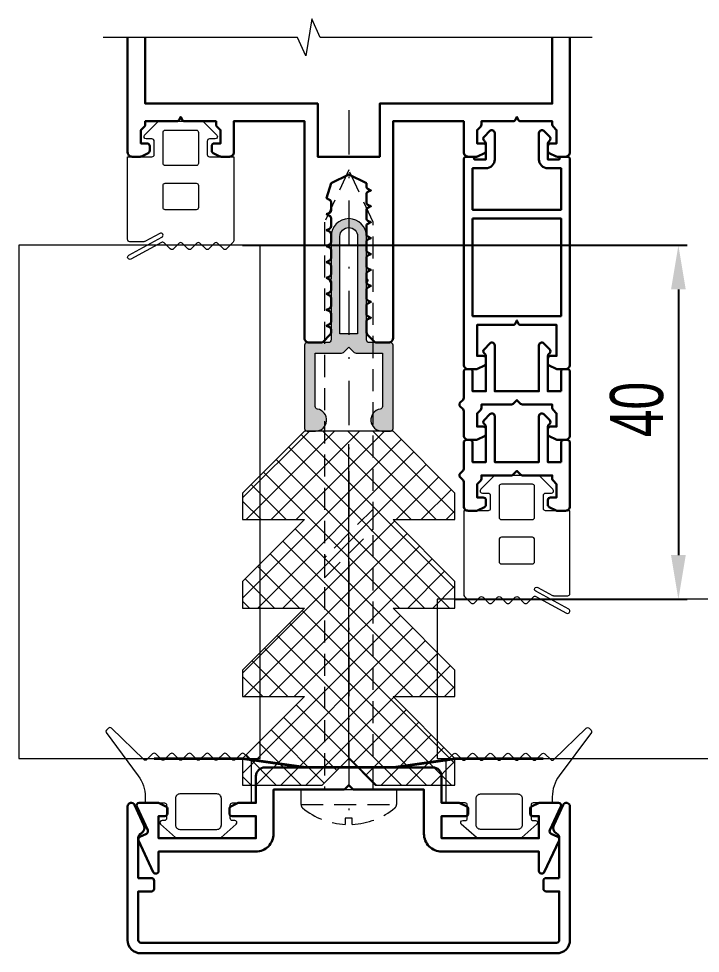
# Model space of a CAD drawing. Extents: x -37 to 8820, y -336 to 478.
# Drawn here: x 6832.9 to 6871.4, y 196.1 to 248.9 of the extents above; entities that cross this region are included whole.
import ezdxf

# ---------------------------------------------------------------- set-up
doc = ezdxf.new("R2010")
doc.units = 0
doc.header["$LTSCALE"] = 5
doc.linetypes.add('DASHDOT', pattern=[1, 0.5, -0.25, 0, -0.25])
doc.linetypes.add('HIDDEN', pattern=[0.375, 0.25, -0.125])
doc.layers.get('0').update_dxf_attribs({"linetype": 'CONTINUOUS', "lineweight": 30})
doc.layers.get('DEFPOINTS').update_dxf_attribs({"linetype": 'CONTINUOUS'})
for name, color, linetype, lineweight in [('1', 6, 'DASHDOT', 13), ('2', 3, 'HIDDEN', 13), ('Dimentions', 5, 'CONTINUOUS', 15), ('Glass', 5, 'CONTINUOUS', 20), ('Герлен', 7, 'CONTINUOUS', 60), ('Зигзаг', 1, 'CONTINUOUS', 15), ('Уплотнители', 1, 'CONTINUOUS', 20), ('Штриховка', 1, 'CONTINUOUS', 5)]:
    doc.layers.add(name, color=color, linetype=linetype, lineweight=lineweight)
doc.styles.add('3', font='RUSS.SHX', dxfattribs={"width": 0.7, "height": 3})
doc.dimstyles.new('MX1_6', dxfattribs={"dimtxt": 3, "dimasz": 2.5, "dimexe": 0.5, "dimexo": 0, "dimgap": 0.8, "dimtad": 1, "dimlfac": 1.6, "dimdsep": 46, "dimtxsty": '3', "dimcen": 0, "dimclrd": 256, "dimclre": 256, "dimclrt": 256, "dimaunit": 1, "dimadec": 0, "dimazin": 0, "dimtfac": 1, "dimtmove": 0, "dimatfit": 1, "dimfxl": 1, "dimtvp": 1, "dimtolj": 1, "dimtzin": 0, "dimarcsym": 0})

# ---------------------------------------------------------------- blocks, each defined once
blk = doc.blocks.new('*D206')
at = {"layer": 'DEFPOINTS', "color": 0, "linetype": 'Continuous', "transparency": 16777216}
for p in [(6845.562, 236.102), (6857.562, 216.102), (6870.192, 216.102)]:
    blk.add_point(p, dxfattribs=at)
at = {"layer": 'Dimentions', "linetype": 'Continuous', "lineweight": -2, "transparency": 16777216}
for p, q in [((6845.562, 236.102), (6870.692, 236.102)), ((6870.192, 233.602), (6870.192, 218.602)), ((6857.562, 216.102), (6870.692, 216.102))]:
    blk.add_line(p, q, dxfattribs=at)
at = {"layer": 'Dimentions', "linetype": 'Continuous', "transparency": 16777216}
for points in [[(6869.775, 233.602), (6870.609, 233.602), (6870.192, 236.102)], [(6869.775, 218.602), (6870.609, 218.602), (6870.192, 216.102)]]:
    blk.add_solid(points, dxfattribs=at)
at = {"layer": 'Dimentions', "linetype": 'Continuous', "transparency": 16777216, "insert": (6867.849, 226.819), "char_height": 3, "attachment_point": 5, "rotation": 90, "style": '3'}
blk.add_mtext('\\A1;40', dxfattribs=at)

msp = doc.modelspace()

# ---------------------------------------------------------------- hatches: boundary and pattern name
at = {"layer": 'Штриховка'}
h = msp.add_hatch(color=256, dxfattribs=at)
h.dxf.hatch_style = 1
edge = h.paths.add_edge_path(flags=16)
edge.add_line((6851.062, 231.1023), (6851.062, 236.6023))
edge.add_arc((6851.562, 236.6023), 0.5, 0, 180, ccw=False)
edge.add_line((6852.062, 236.6023), (6852.062, 231.1023))
edge.add_line((6852.062, 231.1023), (6851.062, 231.1023))
edge = h.paths.add_edge_path()
edge.add_arc((6853.437, 226.2273), 0.625, 99.2818, 270)
edge.add_line((6853.437, 225.6023), (6853.912, 225.6023))
edge.add_arc((6853.912, 225.7523), 0.15, 270, 360)
edge.add_line((6854.062, 225.7523), (6854.062, 230.4523))
edge.add_arc((6853.912, 230.4523), 0.15, 0, 90)
edge.add_line((6853.912, 230.6023), (6852.712, 230.6023))
edge.add_arc((6852.712, 230.7523), 0.15, 180, 270, ccw=False)
edge.add_line((6852.562, 230.7523), (6852.562, 234.0023))
edge.add_arc((6852.562, 234.1023), 0.1, 270, 450)
edge.add_line((6852.562, 234.2023), (6852.562, 236.6023))
edge.add_arc((6851.562, 236.6023), 1, 0, 180)
edge.add_line((6850.562, 236.6023), (6850.562, 234.2023))
edge.add_arc((6850.562, 234.1023), 0.1, 90, 270)
edge.add_line((6850.562, 234.0023), (6850.562, 230.7523))
edge.add_arc((6850.412, 230.7523), 0.15, -90, 0, ccw=False)
edge.add_line((6850.412, 230.6023), (6849.212, 230.6023))
edge.add_arc((6849.212, 230.4523), 0.15, 90, 180)
edge.add_line((6849.062, 230.4523), (6849.062, 225.7523))
edge.add_arc((6849.212, 225.7523), 0.15, 180, 270)
edge.add_line((6849.212, 225.6023), (6849.687, 225.6023))
edge.add_arc((6849.687, 226.2273), 0.625, 270, 440.7182)
edge.add_arc((6849.812, 226.9922), 0.15, 180, 260.7182, ccw=False)
edge.add_line((6849.662, 226.9922), (6849.662, 230.0023))
edge.add_line((6849.662, 230.0023), (6851.1499, 230.0023))
edge.add_arc((6851.1499, 230.1523), 0.15, 270, 315)
edge.add_line((6851.2559, 230.0463), (6851.562, 230.3523))
edge.add_line((6851.562, 230.3523), (6851.8681, 230.0463))
edge.add_arc((6851.9741, 230.1523), 0.15, 225, 270)
edge.add_line((6851.9741, 230.0023), (6853.462, 230.0023))
edge.add_line((6853.462, 230.0023), (6853.462, 226.9922))
edge.add_arc((6853.312, 226.9922), 0.15, -80.7182, 0, ccw=False)
at = {"layer": 'Штриховка', "lineweight": 5}
h = msp.add_hatch(dxfattribs=at)
h.set_pattern_fill('NET', color=256, scale=8, angle=45, style=0)
h.set_pattern_definition([(45, (2790.9228, 2375.5828), (-0.70710678, 0.70710678), []), (135, (2790.9228, 2375.5828), (-0.70710678, -0.70710678), [])])
h.paths.add_polyline_path([(6853.062, 205.6046), (6857.562, 205.6046), (6857.562, 207.1046), (6854.062, 210.6046), (6857.562, 210.6046), (6857.562, 212.1046), (6854.062, 215.6046), (6857.562, 215.6046), (6857.562, 217.1046), (6854.062, 220.6046), (6857.562, 220.6046), (6857.562, 222.1046), (6854.062, 225.6046), (6849.062, 225.6046), (6845.562, 222.1046), (6845.562, 220.6046), (6849.062, 220.6046), (6845.562, 217.1046), (6845.562, 215.6046), (6849.062, 215.6046), (6845.562, 212.1046), (6845.562, 210.6046), (6849.062, 210.6046), (6845.562, 207.1046), (6845.562, 205.6046), (6850.062, 205.6046), (6851.562, 207.1046)])

# ---------------------------------------------------------------- linework, layer by layer
msp.add_lwpolyline([(6839.062, 247.844), (6839.062, 241.3523, 0.4142136), (6839.312, 241.1023), (6839.7766, 241.1023, 0.1164338), (6839.8437, 241.1182), (6840.2291, 241.3109, 0.284079), (6840.312, 241.445), (6840.312, 241.7023, 0.4142136), (6840.162, 241.8523), (6839.812, 241.8523), (6839.812, 242.6023), (6840.0181, 242.8084, 0.1989124), (6840.062, 242.9145), (6840.062, 243.1023), (6841.8443, 243.1023, 0.284079), (6841.9784, 243.1852), (6842.062, 243.3523), (6842.1455, 243.1852, 0.284079), (6842.2797, 243.1023), (6844.062, 243.1023), (6844.062, 242.9145, 0.1989124), (6844.1059, 242.8084), (6844.312, 242.6023), (6844.312, 241.8523), (6843.962, 241.8523, 0.4142136), (6843.812, 241.7023), (6843.812, 241.445, 0.284079), (6843.8949, 241.3109), (6844.2803, 241.1182, 0.1164338), (6844.3474, 241.1023), (6844.812, 241.1023, 0.4142136), (6845.062, 241.3523), (6845.062, 243.1023), (6849.062, 243.1023), (6849.062, 230.8523, 0.4142136), (6849.312, 230.6023), (6849.9999, 230.6023, 0.1989124), (6850.1059, 230.6463), (6850.5181, 231.0584, 0.1989124), (6850.562, 231.1645), (6850.562, 231.3346, 0.284079), (6850.4791, 231.4688), (6850.312, 231.5523), (6850.4791, 231.6359, 0.284079), (6850.562, 231.77), (6850.562, 232.2346, 0.284079), (6850.4791, 232.3688), (6850.312, 232.4523), (6850.4791, 232.5359, 0.284079), (6850.562, 232.67), (6850.562, 233.1346, 0.284079), (6850.4791, 233.2688), (6850.312, 233.3523), (6850.4791, 233.4359, 0.284079), (6850.562, 233.57), (6850.562, 234.0346, 0.284079), (6850.4791, 234.1688), (6850.312, 234.2523), (6850.4791, 234.3359, 0.284079), (6850.562, 234.47), (6850.562, 234.9346, 0.284079), (6850.4791, 235.0688), (6850.312, 235.1523), (6850.4791, 235.2359, 0.284079), (6850.562, 235.37), (6850.562, 235.8346, 0.284079), (6850.4791, 235.9688), (6850.312, 236.0523), (6850.4791, 236.1359, 0.284079), (6850.562, 236.27), (6850.562, 236.7346, 0.284079), (6850.4791, 236.8688), (6850.312, 236.9523), (6850.4791, 237.0359, 0.284079), (6850.562, 237.17), (6850.562, 237.6346, 0.284079), (6850.4791, 237.7688), (6850.312, 237.8523), (6850.4791, 237.9359, 0.284079), (6850.562, 238.07), (6850.562, 238.5346, 0.284079), (6850.4791, 238.6688), (6850.312, 238.7523), (6850.562, 239.6023), (6851.562, 240.1023), (6852.562, 239.6023), (6852.562, 239.42, 0.284079), (6852.6449, 239.2859), (6852.812, 239.2023), (6852.6449, 239.1188, 0.284079), (6852.562, 238.9846), (6852.562, 238.52, 0.284079), (6852.6449, 238.3859), (6852.812, 238.3023), (6852.6449, 238.2188, 0.284079), (6852.562, 238.0846), (6852.562, 237.62, 0.284079), (6852.6449, 237.4859), (6852.812, 237.4023), (6852.6449, 237.3188, 0.284079), (6852.562, 237.1846), (6852.562, 236.72, 0.284079), (6852.6449, 236.5859), (6852.812, 236.5023), (6852.6449, 236.4188, 0.284079), (6852.562, 236.2846), (6852.562, 235.82, 0.284079), (6852.6449, 235.6859), (6852.812, 235.6023), (6852.6449, 235.5188, 0.284079), (6852.562, 235.3846), (6852.562, 234.92, 0.284079), (6852.6449, 234.7859), (6852.812, 234.7023), (6852.6449, 234.6188, 0.284079), (6852.562, 234.4846), (6852.562, 234.02, 0.284079), (6852.6449, 233.8859), (6852.812, 233.8023), (6852.6449, 233.7188, 0.284079), (6852.562, 233.5846), (6852.562, 233.12, 0.284079), (6852.6449, 232.9859), (6852.812, 232.9023), (6852.6449, 232.8188, 0.284079), (6852.562, 232.6846), (6852.562, 232.22, 0.284079), (6852.6449, 232.0859), (6852.812, 232.0023), (6852.6449, 231.9188, 0.284079), (6852.562, 231.7846), (6852.562, 231.1645, 0.1989124), (6852.6059, 231.0584), (6853.0181, 230.6463, 0.1989124), (6853.1241, 230.6023), (6853.812, 230.6023, 0.4142136), (6854.062, 230.8523), (6854.062, 243.1023), (6858.062, 243.1023), (6858.062, 241.3523, 0.4142136), (6858.312, 241.1023), (6858.7766, 241.1023, 0.1164338), (6858.8437, 241.1182), (6859.2291, 241.3109, 0.284079), (6859.312, 241.445), (6859.312, 241.7023, 0.4142136), (6859.162, 241.8523), (6858.812, 241.8523), (6858.812, 242.6023), (6859.0181, 242.8084, 0.1989124), (6859.062, 242.9145), (6859.062, 243.1023), (6860.8443, 243.1023, 0.284079), (6860.9784, 243.1852), (6861.062, 243.3523), (6861.1455, 243.1852, 0.284079), (6861.2797, 243.1023), (6863.062, 243.1023), (6863.062, 242.9145, 0.1989124), (6863.1059, 242.8084), (6863.312, 242.6023), (6863.312, 241.8523), (6862.962, 241.8523, 0.4142136), (6862.812, 241.7023), (6862.812, 241.445, 0.284079), (6862.8949, 241.3109), (6863.2803, 241.1182, 0.1164338), (6863.3474, 241.1023), (6863.812, 241.1023, 0.4142136), (6864.062, 241.3523), (6864.062, 247.844)], format="xyb")
msp.add_lwpolyline([(6840.062, 247.844), (6840.062, 244.1023), (6849.812, 244.1023), (6849.812, 241.1023), (6853.312, 241.1023), (6853.312, 244.1023), (6863.062, 244.1023), (6863.062, 247.844)])
for points in [[(6858.512, 241.1023, -0.4142136), (6858.662, 240.9523), (6859.312, 240.9523), (6859.312, 241.8062, 0.1989124), (6859.2388, 241.983), (6859.2059, 242.0158, -0.4142136), (6859.2059, 242.2279), (6859.5323, 242.5543, -0.6681786), (6859.812, 242.4385), (6859.812, 240.9523, -0.4142136), (6859.312, 240.4523), (6858.562, 240.4523), (6858.562, 238.1023), (6863.562, 238.1023), (6863.562, 240.4523), (6862.812, 240.4523, -0.4142136), (6862.312, 240.9523), (6862.312, 242.4385, -0.6681786), (6862.5916, 242.5543), (6862.9181, 242.2279, -0.4142136), (6862.9181, 242.0158), (6862.8852, 241.983, 0.1989124), (6862.812, 241.8062), (6862.812, 240.9523), (6863.462, 240.9523, -0.4142136), (6863.612, 241.1023), (6863.912, 241.1023, -0.4142136), (6864.062, 240.9523), (6864.062, 229.3523, -0.4142136), (6863.812, 229.1023), (6863.3474, 229.1023, -0.1164338), (6863.2803, 229.1182), (6862.8949, 229.3109, -0.284079), (6862.812, 229.445), (6862.812, 229.7023, -0.4142136), (6862.962, 229.8523), (6863.312, 229.8523), (6863.312, 231.6023), (6861.2797, 231.6023, -0.284079), (6861.1455, 231.6852), (6861.062, 231.8523), (6860.9784, 231.6852, -0.284079), (6860.8443, 231.6023), (6858.812, 231.6023), (6858.812, 229.8523), (6859.162, 229.8523, -0.4142136), (6859.312, 229.7023), (6859.312, 229.445, -0.284079), (6859.2291, 229.3109), (6858.8437, 229.1182, -0.1164338), (6858.7766, 229.1023), (6858.312, 229.1023, -0.4142136), (6858.062, 229.3523), (6858.062, 240.9523, -0.4142136), (6858.212, 241.1023)], [(6863.562, 227.8523), (6863.562, 228.9523, -0.4142136), (6863.712, 229.1023), (6863.912, 229.1023, -0.4142136), (6864.062, 228.9523), (6864.062, 228.9523), (6864.062, 225.3523, -0.4142136), (6863.812, 225.1023), (6863.3474, 225.1023, -0.1164338), (6863.2803, 225.1182), (6862.8949, 225.3109, -0.284079), (6862.812, 225.445), (6862.812, 225.7023, -0.4142136), (6862.962, 225.8523), (6863.312, 225.8523), (6863.312, 226.6023), (6863.1059, 226.8084, -0.1989124), (6863.062, 226.9145), (6863.062, 227.1023), (6861.3741, 227.1023, -0.1989124), (6861.2681, 227.1463), (6861.062, 227.3523), (6860.8559, 227.1463, -0.1989124), (6860.7499, 227.1023), (6859.062, 227.1023), (6859.062, 226.9145, -0.1989124), (6859.0181, 226.8084), (6858.812, 226.6023), (6858.812, 225.8523), (6859.162, 225.8523, -0.4142136), (6859.312, 225.7023), (6859.312, 225.445, -0.284079), (6859.2291, 225.3109), (6858.8437, 225.1182, -0.1164338), (6858.7766, 225.1023), (6858.312, 225.1023, -0.4142136), (6858.062, 225.3523), (6858.062, 226.7281, 0.1989124), (6858.0181, 226.8341), (6857.8559, 226.9963, -0.4142136), (6857.8559, 227.2084), (6858.0181, 227.3705, 0.1989124), (6858.062, 227.4766), (6858.062, 228.9523, -0.4142136), (6858.212, 229.1023), (6858.412, 229.1023, -0.4142136), (6858.562, 228.9523), (6858.562, 227.8523), (6859.312, 227.8523), (6859.312, 229.8402, 0.1989124), (6859.2681, 229.9463), (6859.2059, 230.0084, -0.4142136), (6859.2059, 230.2205), (6859.5413, 230.5559, -0.6681786), (6859.812, 230.4438), (6859.812, 227.8523), (6862.312, 227.8523), (6862.312, 230.4438, -0.6681786), (6862.5827, 230.5559), (6862.9181, 230.2205, -0.4142136), (6862.9181, 230.0084), (6862.8559, 229.9463, 0.1989124), (6862.812, 229.8402), (6862.812, 227.8523)], [(6863.562, 223.8523), (6863.562, 224.9523, -0.4142136), (6863.712, 225.1023), (6863.912, 225.1023, -0.4142136), (6864.062, 224.9523), (6864.062, 224.9523), (6864.062, 221.3523, -0.4142136), (6863.812, 221.1023), (6863.3474, 221.1023, -0.1164338), (6863.2803, 221.1182), (6862.8949, 221.3109, -0.284079), (6862.812, 221.445), (6862.812, 221.7023, -0.4142136), (6862.962, 221.8523), (6863.312, 221.8523), (6863.312, 222.6023), (6863.1059, 222.8084, -0.1989124), (6863.062, 222.9145), (6863.062, 223.1023), (6861.3741, 223.1023, -0.1989124), (6861.2681, 223.1463), (6861.062, 223.3523), (6860.8559, 223.1463, -0.1989124), (6860.7499, 223.1023), (6859.062, 223.1023), (6859.062, 222.9145, -0.1989124), (6859.0181, 222.8084), (6858.812, 222.6023), (6858.812, 221.8523), (6859.162, 221.8523, -0.4142136), (6859.312, 221.7023), (6859.312, 221.445, -0.284079), (6859.2291, 221.3109), (6858.8437, 221.1182, -0.1164338), (6858.7766, 221.1023), (6858.312, 221.1023, -0.4142136), (6858.062, 221.3523), (6858.062, 222.7281, 0.1989124), (6858.0181, 222.8341), (6857.8559, 222.9963, -0.4142136), (6857.8559, 223.2084), (6858.0181, 223.3705, 0.1989124), (6858.062, 223.4766), (6858.062, 224.9523, -0.4142136), (6858.212, 225.1023), (6858.412, 225.1023, -0.4142136), (6858.562, 224.9523), (6858.562, 223.8523), (6859.312, 223.8523), (6859.312, 225.8402, 0.1989124), (6859.2681, 225.9463), (6859.2059, 226.0084, -0.4142136), (6859.2059, 226.2205), (6859.5413, 226.5559, -0.6681786), (6859.812, 226.4438), (6859.812, 223.8523), (6862.312, 223.8523), (6862.312, 226.4438, -0.6681786), (6862.5827, 226.5559), (6862.9181, 226.2205, -0.4142136), (6862.9181, 226.0084), (6862.8559, 225.9463, 0.1989124), (6862.812, 225.8402), (6862.812, 223.8523)], [(6839.676, 202.4792, -0.4142136), (6839.7486, 202.6785), (6840.126, 202.8545, 0.4142136), (6840.1986, 203.0539), (6839.576, 204.3889, -0.5486188), (6839.712, 204.6023), (6840.7766, 204.6023, -0.1164338), (6840.8437, 204.5865), (6841.2291, 204.3938, -0.284079), (6841.312, 204.2596), (6841.312, 204.0023, -0.4142136), (6841.162, 203.8523), (6840.812, 203.8523), (6840.812, 202.6023), (6846.312, 202.6023), (6846.312, 203.8523), (6844.962, 203.8523, -0.4142136), (6844.812, 204.0023), (6844.812, 204.2596, -0.284079), (6844.8949, 204.3938), (6845.2803, 204.5865, -0.1164338), (6845.3474, 204.6023), (6846.312, 204.6023), (6846.312, 206.1023, -0.4142136), (6846.812, 206.6023), (6856.312, 206.6023, -0.4142136), (6856.812, 206.1023), (6856.812, 204.6023), (6857.7766, 204.6023, -0.1164338), (6857.8437, 204.5865), (6858.2291, 204.3938, -0.284079), (6858.312, 204.2596), (6858.312, 204.0023, -0.4142136), (6858.162, 203.8523), (6856.812, 203.8523), (6856.812, 202.6023), (6862.312, 202.6023), (6862.312, 203.8523), (6861.962, 203.8523, -0.4142136), (6861.812, 204.0023), (6861.812, 204.2596, -0.284079), (6861.8949, 204.3938), (6862.2803, 204.5865, -0.1164338), (6862.3474, 204.6023), (6863.412, 204.6023, -0.5486188), (6863.5479, 204.3889), (6862.9254, 203.0539, 0.4142136), (6862.9979, 202.8545), (6863.3754, 202.6785, -0.4142136), (6863.4479, 202.4792), (6862.6131, 200.6889, -0.2914734), (6862.4772, 200.6023), (6862.462, 200.6023, -0.4142136), (6862.312, 200.7523), (6862.312, 201.8523), (6856.812, 201.8523, -0.4142136), (6855.812, 202.8523), (6855.812, 205.3523), (6851.8741, 205.3523, -0.1989124), (6851.7681, 205.3963), (6851.562, 205.6023), (6851.3559, 205.3963, -0.1989124), (6851.2499, 205.3523), (6847.312, 205.3523), (6847.312, 202.8523, -0.4142136), (6846.312, 201.8523), (6840.812, 201.8523), (6840.812, 200.7523, -0.4142136), (6840.662, 200.6023), (6840.6468, 200.6023, -0.2914734), (6840.5108, 200.6889)], [(6863.462, 200.3523), (6863.462, 202.613, 0.2797393), (6863.3005, 202.8791, -0.4015594), (6863.1448, 203.3375), (6863.6807, 204.4869, -0.8025849), (6864.062, 204.4023), (6864.062, 196.8523, -0.4142136), (6863.312, 196.1023), (6839.812, 196.1023, -0.4142136), (6839.062, 196.8523), (6839.062, 204.4023, -0.8025849), (6839.4433, 204.4869), (6839.9792, 203.3375, -0.4015594), (6839.8235, 202.8791, 0.2797393), (6839.662, 202.613), (6839.662, 200.3523), (6840.412, 200.3523, -0.4142136), (6840.562, 200.2023), (6840.562, 199.7523, -0.4142136), (6840.412, 199.6023), (6839.662, 199.6023), (6839.662, 196.8523, 0.4142136), (6839.812, 196.7023), (6863.312, 196.7023, 0.4142136), (6863.462, 196.8523), (6863.462, 199.6023), (6862.712, 199.6023, -0.4142136), (6862.562, 199.7523), (6862.562, 200.2023, -0.4142136), (6862.712, 200.3523)]]:
    msp.add_lwpolyline(points, format="xyb", close=True)
msp.add_lwpolyline([(6858.562, 237.6023), (6858.562, 232.1023), (6863.562, 232.1023), (6863.562, 237.6023)], close=True)
at = {"layer": '1'}
msp.add_line((6851.562, 243.7322), (6851.562, 203.7322), dxfattribs=at)
at = {"layer": '2'}
msp.add_line((6848.8621, 204.5075), (6854.2621, 204.5075), dxfattribs=at)
for points in [[(6852.9371, 205.3523), (6852.9371, 237.4036), (6851.5621, 240.3523), (6850.1871, 237.4036), (6850.1871, 205.3523)], [(6850.1871, 217.3051), (6852.9371, 220.0551), (6852.9371, 221.2009), (6850.1871, 218.4509)]]:
    msp.add_lwpolyline(points, close=True, dxfattribs=at)
msp.add_lwpolyline([(6851.3656, 203.382, -0.1618489), (6848.953, 204.3146, -0.2238875), (6848.8621, 204.5075), (6848.8621, 205.3523), (6854.2621, 205.3523), (6854.2621, 204.5075, -0.2238875), (6854.1711, 204.3146, -0.1618489), (6851.7586, 203.382), (6851.7586, 203.7322), (6851.3656, 203.7322)], format="xyb", close=True, dxfattribs=at)
at = {"layer": 'Glass'}
for points in [[(6846.562, 236.1023), (6832.9039, 236.1023), (6832.9039, 207.1023), (6846.562, 207.1023)], [(6881.092, 216.1023), (6856.562, 216.1023), (6856.562, 207.1023), (6881.092, 207.1023)]]:
    msp.add_lwpolyline(points, close=True, dxfattribs=at)
at = {"layer": 'Герлен', "ltscale": 2, "const_width": 0.15}
msp.add_lwpolyline([(6840.5459, 207.1023), (6845.562, 207.1023), (6849.1155, 206.6023), (6854.1155, 206.6023), (6857.562, 207.0901), (6862.5597, 207.1023)], dxfattribs=at)
at = {"layer": 'Зигзаг'}
msp.add_lwpolyline([(6865.3267, 247.844), (6849.9424, 247.844), (6849.4777, 248.8983), (6849.1292, 246.8082), (6848.6632, 247.844), (6837.6882, 247.844)], dxfattribs=at)
at = {"layer": 'Уплотнители'}
msp.add_line((6851.562, 207.1046), (6851.562, 224.8546), dxfattribs=at)
for points in [[(6840.8774, 236.771), (6840.0413, 236.3175, -0.1249127), (6839.9817, 236.3023), (6839.187, 236.3023, -0.4142136), (6839.062, 236.4273), (6839.062, 241.1023), (6840.437, 241.1023, 0.4142136), (6840.562, 241.2273), (6840.562, 241.9773, 0.4142136), (6840.437, 242.1023), (6840.112, 242.1023, -0.6685867), (6840.0237, 242.3158), (6840.7754, 243.0658, -0.1986192), (6840.8637, 243.1023), (6843.2603, 243.1023, -0.1986192), (6843.3486, 243.0658), (6844.1003, 242.3158, -0.6685867), (6844.012, 242.1023), (6843.687, 242.1023, 0.4142136), (6843.562, 241.9773), (6843.562, 241.2273, 0.4142136), (6843.687, 241.1023), (6845.062, 241.1023), (6845.062, 236.3541, -0.1989124), (6845.0254, 236.2657), (6844.6504, 235.8907, -0.4142136), (6844.4736, 235.8907), (6844.1504, 236.2139, 0.4142136), (6843.9736, 236.2139), (6843.6504, 235.8907, -0.4142136), (6843.4736, 235.8907), (6843.1504, 236.2139, 0.4142136), (6842.9736, 236.2139), (6842.6504, 235.8907, -0.4142136), (6842.4736, 235.8907), (6842.1504, 236.2139, 0.4142136), (6841.9736, 236.2139), (6841.6504, 235.8907, -0.4142136), (6841.4736, 235.8907), (6841.128, 236.2364, 0.3320761), (6840.98, 236.2578), (6839.2466, 235.3175, -1), (6839.1274, 235.5372), (6840.9966, 236.5513, 1)], [(6841.187, 242.6023), (6842.937, 242.6023, -0.4142136), (6843.062, 242.4773), (6843.062, 240.7273, -0.4142136), (6842.937, 240.6023), (6841.187, 240.6023, -0.4142136), (6841.062, 240.7273), (6841.062, 242.4773, -0.4142136)], [(6841.187, 239.6023), (6842.937, 239.6023, -0.4142136), (6843.062, 239.4773), (6843.062, 238.2273, -0.4142136), (6842.937, 238.1023), (6841.187, 238.1023, -0.4142136), (6841.062, 238.2273), (6841.062, 239.4773, -0.4142136)], [(6853.3362, 226.8441, 0.9221128), (6853.437, 225.6023), (6853.912, 225.6023, 0.4142136), (6854.062, 225.7523), (6854.062, 230.4523, 0.4142136), (6853.912, 230.6023), (6852.712, 230.6023, -0.4142136), (6852.562, 230.7523), (6852.562, 234.0023, 1), (6852.562, 234.2023), (6852.562, 236.6023, 1), (6850.562, 236.6023), (6850.562, 234.2023, 1), (6850.562, 234.0023), (6850.562, 230.7523, -0.4142136), (6850.412, 230.6023), (6849.212, 230.6023, 0.4142136), (6849.062, 230.4523), (6849.062, 225.7523, 0.4142136), (6849.212, 225.6023), (6849.687, 225.6023, 0.9221128), (6849.7878, 226.8441, -0.3675232), (6849.662, 226.9922), (6849.662, 230.0023), (6851.1499, 230.0023, 0.1989124), (6851.2559, 230.0463), (6851.562, 230.3523), (6851.8681, 230.0463, 0.1989124), (6851.9741, 230.0023), (6853.462, 230.0023), (6853.462, 226.9922, -0.3675232)], [(6851.062, 231.1023), (6851.062, 236.6023, -1), (6852.062, 236.6023), (6852.062, 231.1023)], [(6862.2466, 216.771), (6863.0826, 216.3175, 0.1249127), (6863.1422, 216.3023), (6863.937, 216.3023, 0.4142136), (6864.062, 216.4273), (6864.062, 221.1023), (6862.687, 221.1023, -0.4142136), (6862.562, 221.2273), (6862.562, 221.9773, -0.4142136), (6862.687, 222.1023), (6863.012, 222.1023, 0.6685867), (6863.1003, 222.3158), (6862.3486, 223.0658, 0.1986192), (6862.2603, 223.1023), (6859.8637, 223.1023, 0.1986192), (6859.7754, 223.0658), (6859.0237, 222.3158, 0.6685867), (6859.112, 222.1023), (6859.437, 222.1023, -0.4142136), (6859.562, 221.9773), (6859.562, 221.2273, -0.4142136), (6859.437, 221.1023), (6858.062, 221.1023), (6858.062, 216.3541, 0.1989124), (6858.0986, 216.2657), (6858.4736, 215.8907, 0.4142136), (6858.6504, 215.8907), (6858.9736, 216.2139, -0.4142136), (6859.1504, 216.2139), (6859.4736, 215.8907, 0.4142136), (6859.6504, 215.8907), (6859.9736, 216.2139, -0.4142136), (6860.1504, 216.2139), (6860.4736, 215.8907, 0.4142136), (6860.6504, 215.8907), (6860.9736, 216.2139, -0.4142136), (6861.1504, 216.2139), (6861.4736, 215.8907, 0.4142136), (6861.6504, 215.8907), (6861.996, 216.2364, -0.3320761), (6862.144, 216.2578), (6863.8774, 215.3175, 1), (6863.9966, 215.5372), (6862.1274, 216.5513, -1)], [(6861.937, 222.6023), (6860.187, 222.6023, 0.4142136), (6860.062, 222.4773), (6860.062, 220.7273, 0.4142136), (6860.187, 220.6023), (6861.937, 220.6023, 0.4142136), (6862.062, 220.7273), (6862.062, 222.4773, 0.4142136)], [(6861.937, 219.6023), (6860.187, 219.6023, 0.4142136), (6860.062, 219.4773), (6860.062, 218.2273, 0.4142136), (6860.187, 218.1023), (6861.937, 218.1023, 0.4142136), (6862.062, 218.2273), (6862.062, 219.4773, 0.4142136)], [(6844.987, 203.6023, -0.4142136), (6844.862, 203.7273), (6844.862, 204.4773, -0.4142136), (6844.987, 204.6023), (6846.062, 204.6023), (6846.062, 206.9127, 0.1989124), (6846.0327, 206.9834), (6845.6504, 207.3657, 0.4142136), (6845.4736, 207.3657), (6845.1504, 207.0425, -0.4142136), (6844.9736, 207.0425), (6844.6504, 207.3657, 0.4142136), (6844.4736, 207.3657), (6844.1504, 207.0425, -0.4142136), (6843.9736, 207.0425), (6843.6504, 207.3657, 0.4142136), (6843.4736, 207.3657), (6843.1504, 207.0425, -0.4142136), (6842.9736, 207.0425), (6842.6504, 207.3657, 0.4142136), (6842.4736, 207.3657), (6842.1504, 207.0425, -0.4142136), (6841.9736, 207.0425), (6841.6504, 207.3657, 0.4142136), (6841.4736, 207.3657), (6841.1504, 207.0425, -0.4142136), (6840.9736, 207.0425), (6840.6504, 207.3657, 0.4142136), (6840.4736, 207.3657), (6840.1504, 207.0425, -0.4142136), (6839.9736, 207.0425), (6838.1504, 208.8139, 0.4142136), (6837.9736, 208.8139), (6837.8685, 208.7089, 0.2925382), (6837.8396, 208.5773), (6839.6643, 206.1347, -0.1617878), (6840.062, 204.9378), (6840.062, 204.6023), (6841.137, 204.6023, -0.4142136), (6841.262, 204.4773), (6841.262, 203.7273, -0.4142136), (6841.137, 203.6023), (6841.012, 203.6023, 0.6685867), (6840.9237, 203.3888), (6841.7754, 202.6388, 0.1986192), (6841.8637, 202.6023), (6844.2603, 202.6023, 0.1986192), (6844.3486, 202.6388), (6845.2003, 203.3888, 0.6685867), (6845.112, 203.6023)], [(6858.137, 203.6023, 0.4142136), (6858.262, 203.7273), (6858.262, 204.4773, 0.4142136), (6858.137, 204.6023), (6857.062, 204.6023), (6857.062, 206.9127, -0.1989124), (6857.0913, 206.9834), (6857.4736, 207.3657, -0.4142136), (6857.6504, 207.3657), (6857.9736, 207.0425, 0.4142136), (6858.1504, 207.0425), (6858.4736, 207.3657, -0.4142136), (6858.6504, 207.3657), (6858.9736, 207.0425, 0.4142136), (6859.1504, 207.0425), (6859.4736, 207.3657, -0.4142136), (6859.6504, 207.3657), (6859.9736, 207.0425, 0.4142136), (6860.1504, 207.0425), (6860.4736, 207.3657, -0.4142136), (6860.6504, 207.3657), (6860.9736, 207.0425, 0.4142136), (6861.1504, 207.0425), (6861.4736, 207.3657, -0.4142136), (6861.6504, 207.3657), (6861.9736, 207.0425, 0.4142136), (6862.1504, 207.0425), (6862.4736, 207.3657, -0.4142136), (6862.6504, 207.3657), (6862.9736, 207.0425, 0.4142136), (6863.1504, 207.0425), (6864.9736, 208.8139, -0.4142136), (6865.1504, 208.8139), (6865.2554, 208.7089, -0.2925382), (6865.2843, 208.5773), (6863.4597, 206.1347, 0.1617878), (6863.062, 204.9378), (6863.062, 204.6023), (6861.987, 204.6023, 0.4142136), (6861.862, 204.4773), (6861.862, 203.7273, 0.4142136), (6861.987, 203.6023), (6862.112, 203.6023, -0.6685867), (6862.2003, 203.3888), (6861.3486, 202.6388, -0.1986192), (6861.2603, 202.6023), (6858.8637, 202.6023, -0.1986192), (6858.7754, 202.6388), (6857.9237, 203.3888, -0.6685867), (6858.012, 203.6023)], [(6842.012, 203.1023), (6844.112, 203.1023, 0.4142136), (6844.362, 203.3523), (6844.362, 204.8523, 0.4142136), (6844.112, 205.1023), (6842.012, 205.1023, 0.4142136), (6841.762, 204.8523), (6841.762, 203.3523, 0.4142136)], [(6861.112, 203.1023), (6859.012, 203.1023, -0.4142136), (6858.762, 203.3523), (6858.762, 204.8523, -0.4142136), (6859.012, 205.1023), (6861.112, 205.1023, -0.4142136), (6861.362, 204.8523), (6861.362, 203.3523, -0.4142136)]]:
    msp.add_lwpolyline(points, format="xyb", close=True, dxfattribs=at)
msp.add_lwpolyline([(6853.062, 205.6046), (6857.562, 205.6046), (6857.562, 207.1046), (6854.062, 210.6046), (6857.562, 210.6046), (6857.562, 212.1046), (6854.062, 215.6046), (6857.562, 215.6046), (6857.562, 217.1046), (6854.062, 220.6046), (6857.562, 220.6046), (6857.562, 222.1046), (6854.062, 225.6046), (6849.062, 225.6046), (6845.562, 222.1046), (6845.562, 220.6046), (6849.062, 220.6046), (6845.562, 217.1046), (6845.562, 215.6046), (6849.062, 215.6046), (6845.562, 212.1046), (6845.562, 210.6046), (6849.062, 210.6046), (6845.562, 207.1046), (6845.562, 205.6046), (6850.062, 205.6046), (6851.562, 207.1046)], close=True, dxfattribs=at)

# ---------------------------------------------------------------- dimensions: what is measured, and where the dimension line sits
at = {"layer": 'Dimentions', "linetype": 'Continuous'}
dim = msp.add_linear_dim(base=(6870.1919, 216.1023), p1=(6845.562, 236.1023), p2=(6857.562, 216.1023), angle=90, dimstyle='MX1_6', override={"dimlfac": 2}, dxfattribs=at)
dim.commit()
dim.dimension.update_dxf_attribs({"geometry": '*D206', "text_midpoint": (6870.1919, 226.8194), "dimtype": 160})

doc.saveas('drawing.dxf')
